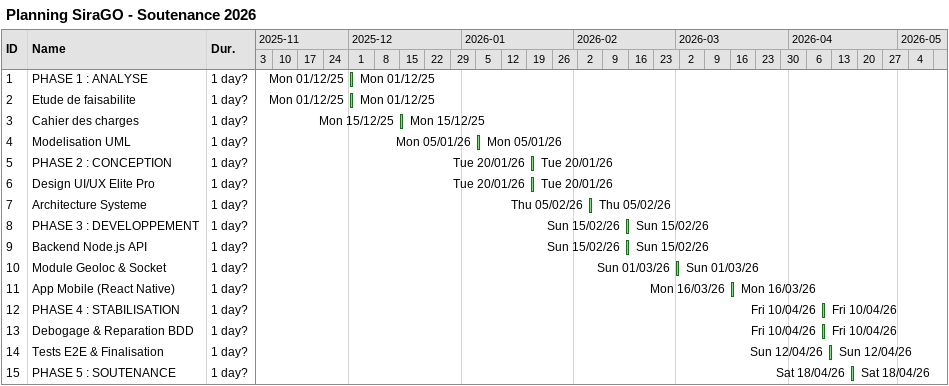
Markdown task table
Planning SiraGO - Soutenance 2026

| ID | Task | Duration | Start | Finish |
|---|---|---|---|---|
| 1 | PHASE 1 : ANALYSE | 1d? | 2025-12-01 | 2025-12-01 |
| 2 | Etude de faisabilite | 1d? | 2025-12-01 | 2025-12-01 |
| 3 | Cahier des charges | 1d? | 2025-12-15 | 2025-12-15 |
| 4 | Modelisation UML | 1d? | 2026-01-05 | 2026-01-05 |
| 5 | PHASE 2 : CONCEPTION | 1d? | 2026-01-20 | 2026-01-20 |
| 6 | Design UI/UX Elite Pro | 1d? | 2026-01-20 | 2026-01-20 |
| 7 | Architecture Systeme | 1d? | 2026-02-05 | 2026-02-05 |
| 8 | PHASE 3 : DEVELOPPEMENT | 1d? | 2026-02-15 | 2026-02-15 |
| 9 | Backend Node.js API | 1d? | 2026-02-15 | 2026-02-15 |
| 10 | Module Geoloc & Socket | 1d? | 2026-03-01 | 2026-03-01 |
| 11 | App Mobile (React Native) | 1d? | 2026-03-16 | 2026-03-16 |
| 12 | PHASE 4 : STABILISATION | 1d? | 2026-04-10 | 2026-04-10 |
| 13 | Debogage & Reparation BDD | 1d? | 2026-04-10 | 2026-04-10 |
| 14 | Tests E2E & Finalisation | 1d? | 2026-04-12 | 2026-04-12 |
| 15 | PHASE 5 : SOUTENANCE | 1d? | 2026-04-18 | 2026-04-18 |
